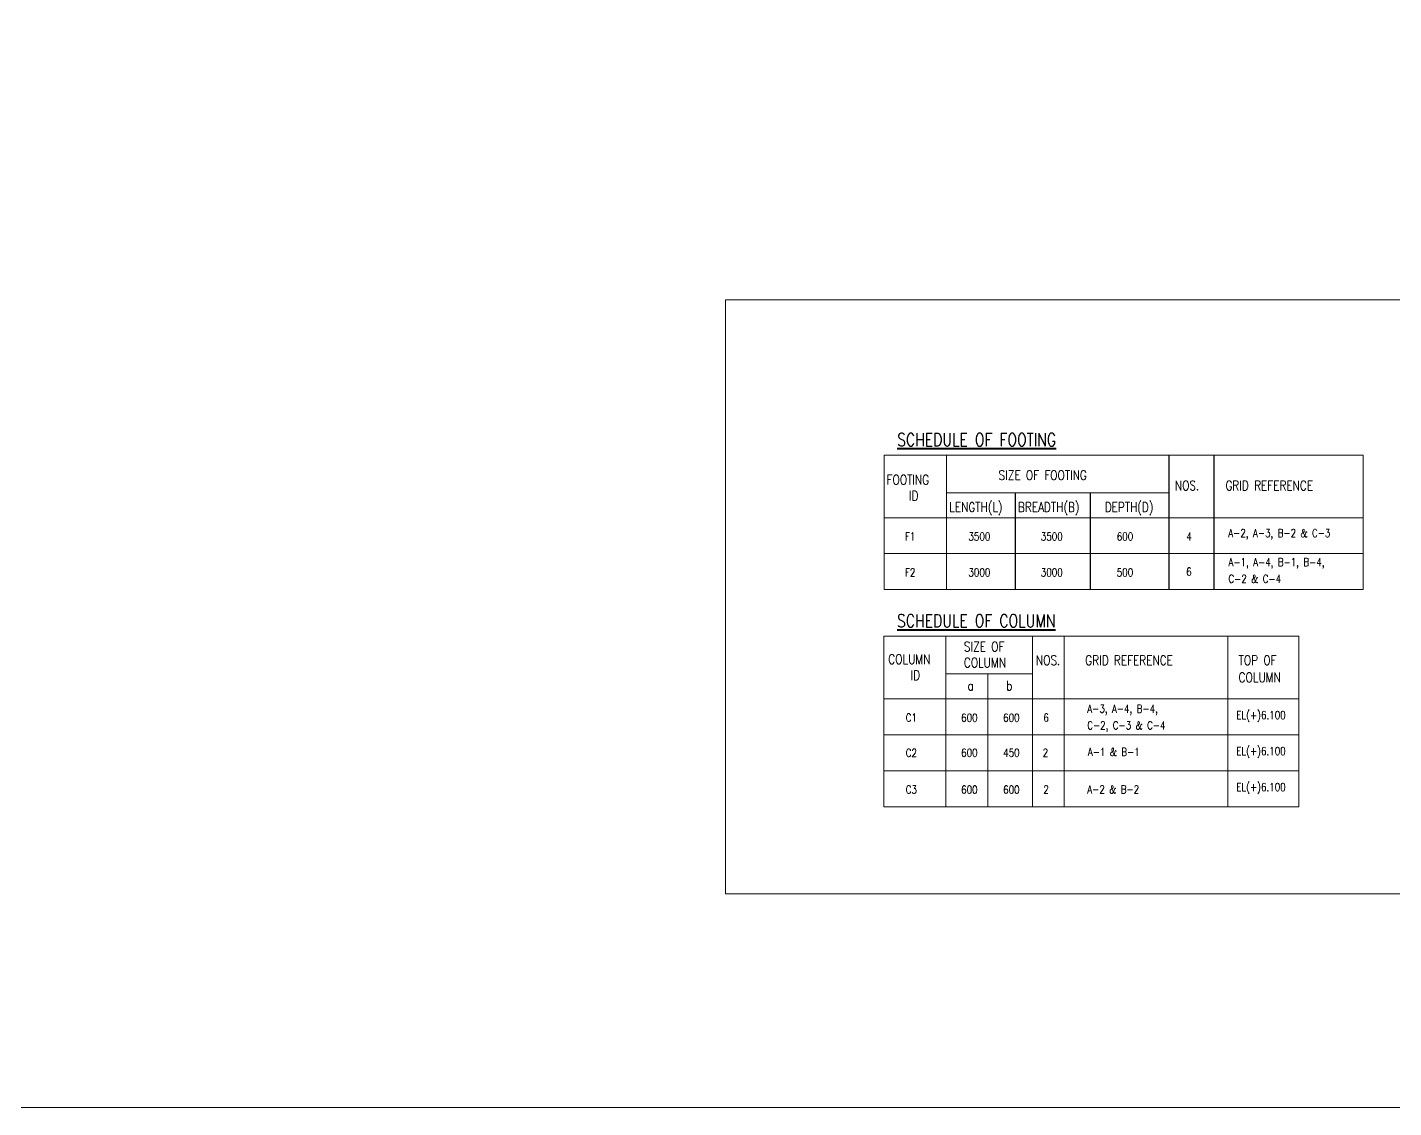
# Model space of a CAD drawing. Header units: millimetres. Extents: x 354711 to 502043, y 26539 to 98876.
# Drawn here: x 428377 to 471053, y 26539 to 60269 of the extents above; entities that cross this region are included whole.
import ezdxf
from ezdxf.enums import TextEntityAlignment as Align

# ---------------------------------------------------------------- set-up
doc = ezdxf.new("R2010")
doc.units = ezdxf.units.MM
doc.header["$LTSCALE"] = 15
doc.layers.add('REDINT', color=1, linetype='Continuous')
doc.layers.add('S-ANNO-TEXT-T250', color=3, linetype='Continuous')
for name, color, linetype, lineweight in [('S-ANNO-LEAD', 1, 'Continuous', 20), ('S-ANNO-TEXT-T300', 3, 'Continuous', 30), ('S-ANNO-TEXT-T400', 4, 'Continuous', 40), ('S-PLAN-CON2', 1, 'Continuous', 20)]:
    doc.layers.add(name, color=color, linetype=linetype, lineweight=lineweight)
doc.styles.add('2.5 ROMANS_annotative', font='simplex.shx', dxfattribs={"width": 0.8, "height": 2.5})
doc.styles.add('Romans', font='simplex.shx')

msp = doc.modelspace()

# ---------------------------------------------------------------- linework, layer by layer
at = {"layer": 'REDINT'}
for p, q in [((464027, 46911.5, 0), (464027, 42713.5, 0)), ((465436.6, 46911.5, 0), (465436.6, 42713.5, 0)), ((459227.7, 45739, 0), (459227.7, 42713.5, 0)), ((461578.3, 45739, 0), (461578.3, 42713.5, 0))]:
    msp.add_line(p, q, dxfattribs=at)
at = {"layer": 'S-ANNO-LEAD'}
for p, q in [((455141.7, 46911.5, 0), (470095.4, 46911.5, 0)), ((455141.7, 46911.5, 0), (455141.7, 42713.5, 0)), ((457081.2, 46911.5, 0), (457081.2, 42713.5, 0)), ((470095.4, 46911.5, 0), (470095.4, 42713.5, 0)), ((457081.2, 45739, 0), (464027, 45739, 0)), ((455141.7, 44959.3, 0), (470095.4, 44959.3, 0)), ((455141.7, 43836.4, 0), (470095.4, 43836.4, 0)), ((455141.7, 42713.5, 0), (470095.4, 42713.5, 0)), ((455130.7, 41257.5), (468094, 41257.5, 0)), ((455130.7, 41257.5), (455130.7, 35936.5, 0)), ((457070.2, 41257.5), (457070.2, 35936.5, 0)), ((459770.1, 41257.5, 0), (459770.1, 35936.5, 0)), ((460762.2, 41257.5, 0), (460762.2, 35936.5, 0)), ((465871, 41257.5, 0), (465871, 35936.5, 0)), ((468094, 41257.5, 0), (468094, 35936.5, 0)), ((457070.2, 40084.9), (459766.3, 40084.9)), ((458375, 40084.9, 0), (458375, 35936.5, 0)), ((455130.7, 39305.3), (468094, 39305.3, 0)), ((455130.7, 38182.4, 0), (468094, 38182.4, 0)), ((455130.7, 37059.5, 0), (468094, 37059.5, 0)), ((455130.7, 35936.5, 0), (468094, 35936.5, 0))]:
    msp.add_line(p, q, dxfattribs=at)
at = {"layer": 'S-PLAN-CON2'}
for points in [[(354711, 98876), (502043.4, 98876), (502043.4, 26538.8), (354711, 26538.8)], [(450184.4, 51757.6), (496582.8, 51757.6), (496582.8, 33215.2), (450184.4, 33215.2)]]:
    msp.add_lwpolyline(points, close=True, dxfattribs=at)

# ---------------------------------------------------------------- texts
at = {"layer": 'S-ANNO-TEXT-T250', "style": '2.5 ROMANS_annotative', "width": 0.8}
for p in [(466136.6, 38669.8, -19508.7), (466136.6, 37546.9, -19508.7), (466136.6, 36424, -19508.7)]:
    msp.add_text('EL(+)6.100', height=250, dxfattribs=at).set_placement(p)
at = {"layer": 'S-ANNO-TEXT-T250', "char_height": 250, "attachment_point": 1, "style": '2.5 ROMANS_annotative'}
for s, insert, width in [('\\pxsm1.25;A-2, A-3, B-2 & C-3', (465887, 44603.9, 0), 10794.128), ('\\pxsm1.25;A-1, A-4, B-1, B-4, \\PC-2 & C-4', (465891.2, 43697.8, 0), 8250.065), ('\\pxsm1.25;A-3, A-4, B-4, \\PC-2, C-3 & C-4', (461482.5, 39120.7, 0), 8250.065), ('\\pxsm1.25;A-1 & B-1', (461499.9, 37769.7, 0), 8250.065), ('\\pxsm1.25;A-2 & B-2', (461482.5, 36601.7, 0), 8250.065)]:
    msp.add_mtext(s, dxfattribs=dict(at, insert=insert, width=width))
at = {"layer": 'S-ANNO-TEXT-T300', "style": 'Romans', "width": 0.8}
for s, height, p in [('FOOTING', 300, (455216.9, 45995, 0)), ('SIZE OF FOOTING', 300, (458714.4, 46136.3, 0)), ('NOS.', 300, (464219.4, 45813, 0)), ('GRID REFERENCE', 300, (465798, 45813, 0)), ('ID', 300, (455909.8, 45495, 0)), ('LENGTH(L)', 300, (457172.6, 45139.1, 0)), ('BREADTH(B)', 300, (459319, 45139.1, 0)), ('DEPTH(D)', 300, (462028.7, 45139.1, 0)), ('F1', 250, (455788.6, 44247.8, 0)), ('3500', 250, (457770.1, 44247.5, 0)), ('3500', 250, (460031.6, 44247.5, 0)), ('600', 250, (462403.4, 44247.5, 0)), ('4', 250, (464572.1, 44247.5, 0)), ('F2', 250, (455788.6, 43124.8, 0)), ('3000', 250, (457770.1, 43124.6, 0)), ('3000', 250, (460031.6, 43124.6, 0)), ('500', 250, (462403.4, 43124.6, 0)), ('6', 250, (464571.8, 43149.8, 0)), ('SIZE OF', 300, (457629.1, 40783.8)), ('COLUMN', 300, (455268.7, 40390.4)), ('COLUMN', 300, (457629.1, 40283.8)), ('NOS.', 300, (459879.4, 40358)), ('GRID REFERENCE', 300, (461420.5, 40358, 0)), ('TOP OF', 300, (466211.3, 40358, 0)), ('ID', 300, (455961.5, 39890.4)), ('COLUMN', 300, (466211.3, 39821.9, 0)), ('a', 300, (457740.6, 39566.5)), ('b', 300, (458954, 39566.5)), ('C1', 250, (455811.3, 38591.7, 0)), ('600', 250, (457543.1, 38589, 0)), ('600', 250, (458855.1, 38589, 0)), ('6', 250, (460109.7, 38591.8, 0)), ('C2', 250, (455811.3, 37491.5, 0)), ('600', 250, (457543.1, 37495.8, 0)), ('450', 250, (458855.1, 37495.8, 0)), ('2', 250, (460090, 37495.8, 0)), ('C3', 250, (455811.3, 36345.8, 0)), ('600', 250, (457543.1, 36343.1, 0)), ('600', 250, (458855.1, 36343.1, 0)), ('2', 250, (460109.7, 36345.9, 0))]:
    msp.add_text(s, height=height, dxfattribs=at).set_placement(p)
at = {"layer": 'S-ANNO-TEXT-T400', "style": 'Romans', "width": 0.8}
for s, p in [('%%USCHEDULE OF FOOTING', (458027.2, 47395.2, 0)), ('%%USCHEDULE OF COLUMN', (458016.2, 41741.2, 0))]:
    msp.add_text(s, height=400, dxfattribs=at).set_placement(p, align=Align.MIDDLE_CENTER)

doc.saveas('drawing.dxf')
